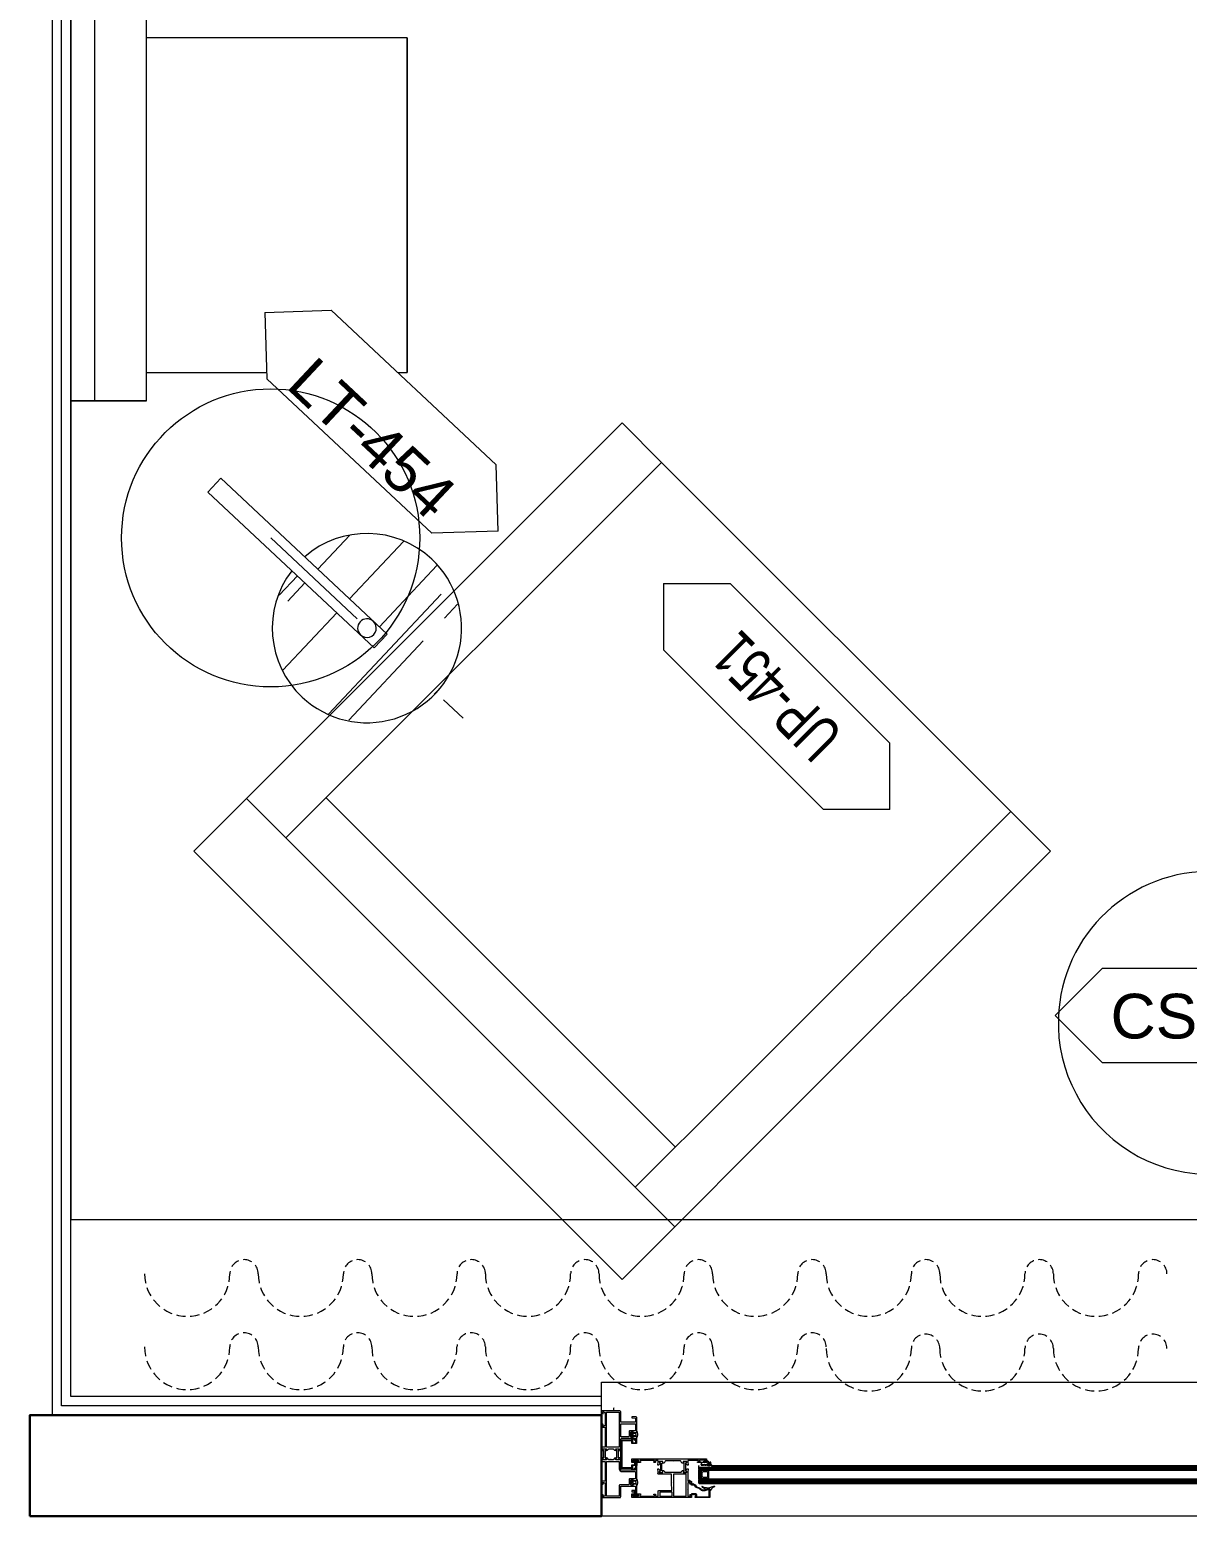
# Model space of a CAD drawing. Header units: centimetres. Extents: x 118932 to 154602, y -32682 to -23521.
# Drawn here: x 140245.9 to 140401.2, y -31158.7 to -30959.2 of the extents above; entities that cross this region are included whole.
import ezdxf
from ezdxf.enums import TextEntityAlignment as Align

# ---------------------------------------------------------------- set-up
doc = ezdxf.new("R2010")
doc.units = ezdxf.units.CM
doc.header["$LTSCALE"] = 50
doc.header["$MEASUREMENT"] = 0
doc.linetypes.add('Dash', pattern=[6.35, 3.175, -3.175])
doc.linetypes.add('HIDDEN', pattern=[0.375, 0.25, -0.125])
for name, color, linetype, lineweight, true_color in [('GEN_00_BL_Yazı', 7, 'Continuous', 0, 0x4f5250), ('GEN_02_TF_Aydınlatma', 7, 'Continuous', 9, 0xf6a950), ('GEN_02_TF_Mobilya', 7, 'Continuous', 5, 0x745e3d), ('GEN_02_TF_Pencere', 7, 'Continuous', 9, 0x6093ac), ('GEN_05_ML_Alçıpan_giydirme', 7, 'Continuous', 18, 0x7ebab5), ('GEN_05_ML_Mermer', 7, 'Continuous', 9, 0x9d8692), ('GEN_06_GR_İnce', 7, 'Continuous', 13, 0xb0b0a9), ('ÖRÜLECEK DUVARLAR', 7, 'Continuous', 30, 0xfaca30)]:
    doc.layers.add(name, color=color, linetype=linetype, lineweight=lineweight, true_color=true_color)
doc.layers.add('GEN_02_TF_Halı', color=7, linetype='Continuous', lineweight=5, true_color=0x903373, transparency=0.8)
doc.styles.add('Arial_6', font='arial.ttf', dxfattribs={"height": 59.5325})

# ---------------------------------------------------------------- blocks, each defined once
blk = doc.blocks.new('P30_')
at = {"layer": 'GEN_02_TF_Pencere', "linetype": 'Continuous'}
for p, q in [((206581.99, -26319.51), (206581.99, -26320.02)), ((206582.01, -26319.51), (206582.01, -26320.02)), ((206582.03, -26319.51), (206582.03, -26320.02)), ((206582.05, -26319.51), (206582.05, -26320.02)), ((206582.07, -26319.51), (206582.07, -26320.02)), ((206582.09, -26319.51), (206582.09, -26320.02)), ((206582.11, -26319.51), (206582.11, -26320.02)), ((206582.13, -26319.51), (206582.13, -26320.02)), ((206582.15, -26319.51), (206582.15, -26320.02)), ((206582.17, -26319.51), (206582.17, -26320.02)), ((206582.19, -26319.51), (206582.19, -26320.02)), ((206582.21, -26319.51), (206582.21, -26320.02)), ((206582.23, -26319.51), (206582.23, -26320.02)), ((206582.25, -26319.51), (206582.25, -26320.02)), ((206582.27, -26319.51), (206582.27, -26320.02)), ((206582.29, -26319.51), (206582.29, -26320.02)), ((206581.99, -26323.91), (206581.99, -26323.4)), ((206582.01, -26323.91), (206582.01, -26323.4)), ((206582.03, -26323.91), (206582.03, -26323.4)), ((206582.05, -26323.91), (206582.05, -26323.4)), ((206582.07, -26323.91), (206582.07, -26323.4)), ((206582.09, -26323.91), (206582.09, -26323.4)), ((206582.11, -26323.91), (206582.11, -26323.4)), ((206582.13, -26323.91), (206582.13, -26323.4)), ((206582.15, -26323.91), (206582.15, -26323.4)), ((206582.17, -26323.91), (206582.17, -26323.4)), ((206582.19, -26323.91), (206582.19, -26323.4)), ((206582.21, -26323.91), (206582.21, -26323.4)), ((206582.23, -26323.91), (206582.23, -26323.4)), ((206582.25, -26323.91), (206582.25, -26323.4)), ((206582.27, -26323.91), (206582.27, -26323.4)), ((206582.29, -26323.91), (206582.29, -26323.4))]:
    blk.add_line(p, q, dxfattribs=at)
at = {"layer": 'GEN_02_TF_Pencere'}
for p, q in [((206590.62, -26320.06), (206590.67, -26320.01)), ((206590.62, -26320.56), (206590.62, -26320.06)), ((206590.62, -26320.21), (206671.55, -26320.21)), ((206590.62, -26320.31), (206671.55, -26320.31)), ((206590.62, -26320.41), (206671.55, -26320.41)), ((206590.62, -26320.51), (206671.55, -26320.51)), ((206590.67, -26320.61), (206590.62, -26320.56)), ((206590.99, -26320.61), (206590.62, -26320.61)), ((206590.62, -26320.61), (206590.62, -26321.81)), ((206590.62, -26321.81), (206590.62, -26320.61)), ((206590.66, -26321.81), (206590.66, -26320.61)), ((206590.7, -26321.81), (206590.7, -26320.61)), ((206590.74, -26321.81), (206590.74, -26320.61)), ((206590.78, -26321.81), (206590.78, -26320.61)), ((206590.82, -26321.81), (206590.82, -26320.61)), ((206590.84, -26320.76), (206590.99, -26320.61)), ((206590.84, -26321.66), (206590.84, -26320.76)), ((206590.86, -26320.75), (206590.86, -26320.61)), ((206590.9, -26320.71), (206590.9, -26320.61)), ((206590.92, -26320.79), (206591.07, -26320.64)), ((206590.92, -26321.63), (206590.92, -26320.79)), ((206590.93, -26319.64), (206590.93, -26319.89)), ((206590.94, -26319.93), (206590.97, -26319.99)), ((206590.94, -26320.67), (206590.94, -26320.61)), ((206591.35, -26319.62), (206590.96, -26319.62)), ((206590.98, -26320.63), (206590.98, -26320.61)), ((206590.99, -26320.61), (206671.17, -26320.61)), ((206591.04, -26319.99), (206591.1, -26319.85)), ((206591.07, -26320.64), (206591.92, -26320.64)), ((206591.07, -26320.89), (206591.17, -26320.79)), ((206591.07, -26321.53), (206591.07, -26320.89)), ((206591.16, -26319.85), (206591.21, -26319.99)), ((206591.17, -26320.79), (206591.77, -26320.79)), ((206591.45, -26319.33), (206591.29, -26319.44)), ((206591.29, -26319.99), (206591.36, -26319.85)), ((206591.31, -26319.5), (206591.35, -26319.5)), ((206591.35, -26319.5), (206591.35, -26319.62)), ((206591.42, -26319.85), (206591.48, -26319.99)), ((206591.43, -26319.59), (206591.43, -26319.43)), ((206591.7, -26319.33), (206591.45, -26319.33)), ((206591.46, -26319.4), (206591.69, -26319.4)), ((206591.69, -26319.62), (206591.46, -26319.62)), ((206591.55, -26319.99), (206591.63, -26319.85)), ((206591.68, -26319.85), (206591.72, -26319.95)), ((206591.86, -26319.44), (206591.7, -26319.33)), ((206591.71, -26319.61), (206591.71, -26319.61)), ((206591.72, -26319.43), (206591.72, -26319.59)), ((206591.72, -26319.95), (206591.72, -26319.95)), ((206591.77, -26319.82), (206591.77, -26319.8)), ((206591.77, -26319.82), (206591.77, -26319.82)), ((206591.77, -26320.79), (206591.77, -26321.63)), ((206591.8, -26319.62), (206591.8, -26319.5)), ((206591.8, -26319.5), (206591.84, -26319.5)), ((206592.1, -26319.62), (206591.8, -26319.62)), ((206591.82, -26320), (206592.07, -26320)), ((206591.87, -26319.71), (206592.05, -26319.71)), ((206592.05, -26319.91), (206591.87, -26319.91)), ((206591.92, -26320.64), (206591.92, -26321.78)), ((206592.13, -26319.53), (206592.13, -26319.59)), ((206592.15, -26319.8), (206592.15, -26319.82)), ((206592.23, -26319.96), (206592.44, -26320.16)), ((206592.49, -26320.12), (206592.32, -26319.9)), ((206592.4, -26320.01), (206671.5, -26320.01)), ((206592.49, -26320.11), (206671.55, -26320.11)), ((206590.62, -26321.86), (206590.67, -26321.81)), ((206590.62, -26321.81), (206590.99, -26321.81)), ((206590.62, -26321.81), (206590.62, -26321.81)), ((206590.62, -26322.36), (206590.62, -26321.86)), ((206590.62, -26321.91), (206671.55, -26321.91)), ((206590.62, -26322.01), (206671.55, -26322.01)), ((206590.62, -26322.11), (206671.55, -26322.11)), ((206590.62, -26322.21), (206671.55, -26322.21)), ((206590.62, -26322.31), (206671.55, -26322.31)), ((206590.67, -26322.41), (206590.62, -26322.36)), ((206590.67, -26322.41), (206671.5, -26322.41)), ((206590.99, -26321.81), (206590.84, -26321.66)), ((206590.86, -26321.81), (206590.86, -26321.68)), ((206590.9, -26321.81), (206590.9, -26321.72)), ((206591.07, -26321.78), (206590.92, -26321.63)), ((206590.94, -26321.81), (206590.94, -26321.76)), ((206590.98, -26321.81), (206590.98, -26321.8)), ((206590.99, -26321.81), (206671.17, -26321.81)), ((206591.17, -26321.63), (206591.07, -26321.53)), ((206591.92, -26321.78), (206591.07, -26321.78)), ((206591.07, -26322.81), (206591.08, -26322.81)), ((206591.77, -26321.63), (206591.17, -26321.63)), ((206591.76, -26323.13), (206591.74, -26323.14)), ((206592.07, -26323.12), (206591.8, -26323.12)), ((206592.1, -26323.33), (206592.1, -26323.14)), ((206592.16, -26323.35), (206592.13, -26323.35)), ((206592.13, -26323.35), (206592.13, -26323.35))]:
    blk.add_line(p, q, dxfattribs=at)
at = {"layer": 'GEN_02_TF_Pencere', "extrusion": (0, 0, -1)}
for points in [[(-206578.05, -26314.87), (-206578.05, -26317.51, 0.414214), (-206578.02, -26317.54), (-206577.58, -26317.54, -0.414214), (-206577.55, -26317.57), (-206577.55, -26317.84), (-206577.55, -26318), (-206577.78, -26318.02, -0.957329), (-206577.79, -26317.98, 0.267761), (-206577.77, -26317.97), (-206577.72, -26317.81, 0.843081), (-206577.73, -26317.75), (-206578.18, -26317.75, 0.577366), (-206578.2, -26317.8), (-206578.11, -26317.96, 0.182697), (-206578.1, -26317.96, -0.849744), (-206578.11, -26318), (-206578.2, -26318, -0.267944), (-206578.46, -26317.85), (-206578.49, -26317.8, 0.267966), (-206578.58, -26317.75), (-206578.66, -26317.75, -1), (-206578.72, -26317.75), (-206578.8, -26317.75, -1), (-206578.86, -26317.75), (-206578.92, -26317.75), (-206578.94, -26317.79), (-206578.96, -26317.75), (-206579.09, -26317.75, 0.267964), (-206579.17, -26317.8), (-206579.2, -26317.85, -0.267944), (-206579.46, -26318), (-206579.55, -26318, -0.849637), (-206579.56, -26317.96, 0.182928), (-206579.55, -26317.96), (-206579.46, -26317.8, 0.577366), (-206579.48, -26317.75), (-206579.94, -26317.75, 0.843087), (-206579.95, -26317.81), (-206579.89, -26317.97, 0.268123), (-206579.87, -26317.98, -0.957545), (-206579.88, -26318.02), (-206580.18, -26318, -0.493156), (-206580.19, -26317.97), (-206580.16, -26317.89, -0.312805), (-206580.15, -26317.87, 0.41134), (-206580.12, -26317.84), (-206580.12, -26316.54, 0.414214), (-206580.32, -26316.34), (-206582.09, -26316.34, 0.414214), (-206582.12, -26316.37), (-206582.07, -26316.51, -0.414214), (-206582.1, -26316.54), (-206582.24, -26316.54, -0.414214), (-206582.27, -26316.51), (-206582.27, -26316.16, -0.399096), (-206582.22, -26316.11), (-206581.85, -26316.09, -0.429495), (-206581.81, -26316.12), (-206581.81, -26316.14, 0.414214), (-206581.76, -26316.19), (-206581.57, -26316.19, 0.414214), (-206581.47, -26316.09), (-206581.47, -26315.59, 0.414214), (-206581.57, -26315.49), (-206581.76, -26315.49, 0.414214), (-206581.81, -26315.54), (-206581.81, -26315.56, -0.429487), (-206581.85, -26315.59), (-206582.22, -26315.57, -0.399104), (-206582.27, -26315.52), (-206582.27, -26313.57, -0.414214), (-206582.17, -26313.47), (-206581.65, -26313.47, -0.414214), (-206581.62, -26313.5), (-206581.62, -26313.59, -0.400696), (-206581.64, -26313.62), (-206582.08, -26313.64, 0.400696), (-206582.11, -26313.67), (-206582.11, -26314.18, 0.414214), (-206582.08, -26314.21), (-206580.15, -26314.21, 0.414214), (-206580.12, -26314.18), (-206580.12, -26312.82, -0.414214), (-206579.97, -26312.67), (-206577.58, -26312.67, -0.414214), (-206577.55, -26312.7), (-206577.55, -26312.92, -0.414214), (-206577.7, -26313.07), (-206577.73, -26313.07, -0.414214), (-206577.75, -26313.05), (-206577.75, -26313, -0.36604), (-206577.72, -26312.97, 0.365984), (-206577.7, -26312.94), (-206577.7, -26312.85, 0.414214), (-206577.73, -26312.82), (-206577.84, -26312.82, 0.367429), (-206577.87, -26312.85, -0.364526), (-206577.89, -26312.87), (-206578.02, -26312.87, 0.414214), (-206578.05, -26312.9), (-206578.05, -26313.74), (-206578.08, -26313.77), (-206578.05, -26313.8), (-206578.05, -26314.64, 0.414214), (-206578.02, -26314.67), (-206577.89, -26314.67, -0.364526), (-206577.87, -26314.7, 0.367429), (-206577.84, -26314.72), (-206577.73, -26314.72, 0.414214), (-206577.7, -26314.69), (-206577.7, -26314.6, 0.365984), (-206577.72, -26314.57, -0.36604), (-206577.75, -26314.55), (-206577.75, -26314.49, -0.414214), (-206577.73, -26314.47), (-206577.7, -26314.47, -0.414214), (-206577.55, -26314.62), (-206577.55, -26314.79, -0.414214), (-206577.63, -26314.87), (-206578.05, -26314.87)], [(-206580.12, -26316.11), (-206580.12, -26314.42, 0.414189), (-206580.15, -26314.39), (-206582.06, -26314.39, 0.414238), (-206582.09, -26314.42), (-206582.09, -26315.31, 0.414214), (-206582.06, -26315.34), (-206581.37, -26315.34, -0.414214), (-206581.27, -26315.44), (-206581.27, -26316.04, 0.414214), (-206581.17, -26316.14), (-206580.15, -26316.14, 0.414214), (-206580.12, -26316.11)], [(-206581.61, -26316.38, 0.198912), (-206581.62, -26316.36, 0.198912), (-206581.64, -26316.35), (-206582.05, -26316.35, 0.518649), (-206582.08, -26316.39), (-206582.04, -26316.51, -0.518649), (-206582.07, -26316.55), (-206582.23, -26316.55, 0.414214), (-206582.26, -26316.58), (-206582.26, -26317.04, 0.414214), (-206582.23, -26317.07), (-206581.64, -26317.07, 0.414214), (-206581.61, -26317.04), (-206581.61, -26316.7), (-206580.26, -26316.7), (-206580.26, -26318.49), (-206580.26, -26320.27), (-206581.61, -26320.27), (-206581.61, -26319.93, 0.414214), (-206581.64, -26319.9), (-206582.23, -26319.9, 0.414214), (-206582.26, -26319.93), (-206582.26, -26320.39, 0.414214), (-206582.23, -26320.42), (-206582.07, -26320.42, -0.518649), (-206582.04, -26320.46), (-206582.08, -26320.58, 0.518649), (-206582.05, -26320.62), (-206581.64, -26320.62, 0.414214), (-206581.61, -26320.59), (-206581.61, -26320.42, -0.414214), (-206581.58, -26320.39), (-206580.17, -26320.39, 0.414214), (-206580.14, -26320.36), (-206580.14, -26318.49), (-206580.14, -26316.61, 0.414214), (-206580.17, -26316.58), (-206581.58, -26316.58, -0.414214), (-206581.61, -26316.55), (-206581.61, -26316.38)], [(-206582.27, -26315.4, 0.064394), (-206582.35, -26315.61, 0.064394), (-206582.38, -26315.83, 0.129325), (-206582.27, -26316.26), (-206582.27, -26316.11, -0.399528), (-206582.24, -26316.08), (-206581.82, -26316.06, -0.414214), (-206581.79, -26316.09), (-206581.79, -26316.12, 0.414214), (-206581.76, -26316.15), (-206581.76, -26316.15, 0.295923), (-206581.67, -26316.09, 0.104809), (-206581.61, -26315.83, 0.104809), (-206581.67, -26315.57, 0.295923), (-206581.76, -26315.51), (-206581.76, -26315.51, 0.414214), (-206581.79, -26315.54), (-206581.79, -26315.57, -0.414214), (-206581.82, -26315.6), (-206582.24, -26315.58, -0.399528), (-206582.27, -26315.55), (-206582.27, -26315.4)], [(-206581.72, -26316.48, -0.190395), (-206581.71, -26316.5), (-206581.71, -26316.94, -0.414214), (-206581.74, -26316.97), (-206582.13, -26316.97, -0.414214), (-206582.16, -26316.94), (-206582.16, -26316.68, -0.414214), (-206582.13, -26316.65), (-206582.09, -26316.65, 0.505029), (-206581.95, -26316.46), (-206581.74, -26316.47, -0.190395), (-206581.72, -26316.48)], [(-206582.13, -26315.69), (-206581.8, -26315.7, -0.337036), (-206581.77, -26315.73, -0.054259), (-206581.76, -26315.83, -0.054259), (-206581.77, -26315.94, -0.337036), (-206581.8, -26315.96), (-206582.13, -26315.98, -0.32284), (-206582.15, -26315.96, -0.093955), (-206582.18, -26315.83, -0.093955), (-206582.15, -26315.71, -0.32284), (-206582.13, -26315.69)], [(-206577.58, -26324.32), (-206579.97, -26324.32, -0.414214), (-206580.12, -26324.17), (-206580.12, -26322.81, 0.414214), (-206580.15, -26322.78), (-206582.08, -26322.78, 0.414214), (-206582.11, -26322.81), (-206582.11, -26323.32, 0.400696), (-206582.08, -26323.35), (-206581.64, -26323.37, -0.400696), (-206581.62, -26323.4), (-206581.62, -26323.49, -0.414214), (-206581.65, -26323.52), (-206582.17, -26323.52, -0.414214), (-206582.27, -26323.42), (-206582.27, -26322.6, -0.399104), (-206582.22, -26322.55), (-206581.85, -26322.53, -0.429487), (-206581.81, -26322.56), (-206581.81, -26322.58, 0.414214), (-206581.76, -26322.63), (-206581.57, -26322.63, 0.414214), (-206581.47, -26322.53), (-206581.47, -26322.03, 0.414214), (-206581.57, -26321.93), (-206581.76, -26321.93, 0.414214), (-206581.81, -26321.98), (-206581.81, -26322, -0.429495), (-206581.85, -26322.03), (-206582.22, -26322.01, -0.399096), (-206582.27, -26321.96), (-206582.27, -26320.48, -0.414214), (-206582.24, -26320.45), (-206582.1, -26320.45, -0.518649), (-206582.07, -26320.49), (-206582.11, -26320.61, 0.518649), (-206582.08, -26320.65), (-206580.32, -26320.65, 0.414214), (-206580.12, -26320.45), (-206580.12, -26319.15, 0.41134), (-206580.15, -26319.12, -0.312805), (-206580.16, -26319.1), (-206580.19, -26319.02, -0.493156), (-206580.18, -26318.99), (-206579.88, -26318.97, -0.957545), (-206579.87, -26319.01, 0.268123), (-206579.89, -26319.02), (-206579.95, -26319.18, 0.843087), (-206579.94, -26319.24), (-206579.48, -26319.24, 0.577366), (-206579.46, -26319.19), (-206579.55, -26319.04, 0.182928), (-206579.56, -26319.03, -0.849637), (-206579.55, -26318.99), (-206579.46, -26318.99, -0.267944), (-206579.2, -26319.14), (-206579.17, -26319.19, 0.267964), (-206579.09, -26319.24), (-206578.96, -26319.24), (-206578.94, -26319.2), (-206578.92, -26319.24), (-206578.86, -26319.24, -1), (-206578.8, -26319.24), (-206578.72, -26319.24, -1), (-206578.66, -26319.24), (-206578.58, -26319.24, 0.267966), (-206578.49, -26319.19), (-206578.46, -26319.14, -0.267944), (-206578.2, -26318.99), (-206578.11, -26318.99, -0.849744), (-206578.1, -26319.03, 0.182697), (-206578.11, -26319.04), (-206578.2, -26319.19, 0.577366), (-206578.18, -26319.24), (-206577.73, -26319.24, 0.843081), (-206577.72, -26319.18), (-206577.77, -26319.02, 0.267761), (-206577.79, -26319.01, -0.957329), (-206577.78, -26318.97), (-206577.55, -26318.99), (-206577.55, -26319.15), (-206577.55, -26319.43, -0.414214), (-206577.58, -26319.46), (-206578.02, -26319.46, 0.414214), (-206578.05, -26319.49), (-206578.05, -26322.12), (-206577.63, -26322.12, -0.414214), (-206577.55, -26322.2), (-206577.55, -26322.37, -0.414214), (-206577.7, -26322.52), (-206577.73, -26322.52, -0.414214), (-206577.75, -26322.5), (-206577.75, -26322.45, -0.36604), (-206577.72, -26322.42, 0.365984), (-206577.7, -26322.39), (-206577.7, -26322.3, 0.414214), (-206577.73, -26322.27), (-206577.84, -26322.27, 0.367429), (-206577.87, -26322.29, -0.364526), (-206577.89, -26322.32), (-206578.02, -26322.32, 0.414214), (-206578.05, -26322.35), (-206578.05, -26323.19), (-206578.08, -26323.22), (-206578.05, -26323.25), (-206578.05, -26324.09, 0.414214), (-206578.02, -26324.12), (-206577.89, -26324.12, -0.364526), (-206577.87, -26324.14, 0.367429), (-206577.84, -26324.17), (-206577.73, -26324.17, 0.414214), (-206577.7, -26324.14), (-206577.7, -26324.05, 0.365984), (-206577.72, -26324.02, -0.36604), (-206577.75, -26323.99), (-206577.75, -26323.94, -0.414214), (-206577.73, -26323.92), (-206577.7, -26323.92, -0.414214), (-206577.55, -26324.07), (-206577.55, -26324.29, -0.414214), (-206577.58, -26324.32)], [(-206577.85, -26318.92), (-206577.85, -26318.07, -0.131652), (-206577.83, -26318.01), (-206577.73, -26317.83), (-206577.73, -26317.79, 0.414214), (-206577.77, -26317.75), (-206578.11, -26317.75, 0.414214), (-206578.15, -26317.79), (-206578.15, -26317.83), (-206578.04, -26318.01, -0.131652), (-206578.03, -26318.07), (-206578.03, -26318.92, -0.131652), (-206578.04, -26318.98), (-206578.15, -26319.16), (-206578.15, -26319.19, 0.414214), (-206578.11, -26319.23), (-206577.77, -26319.23, 0.414214), (-206577.73, -26319.19), (-206577.73, -26319.16), (-206577.83, -26318.98, -0.131652), (-206577.85, -26318.92)], [(-206579.6, -26318.92), (-206579.6, -26318.07, -0.131652), (-206579.59, -26318.01), (-206579.48, -26317.83), (-206579.48, -26317.79, 0.414214), (-206579.52, -26317.75), (-206579.86, -26317.75, 0.414214), (-206579.9, -26317.79), (-206579.9, -26317.83), (-206579.8, -26318.01, -0.131652), (-206579.78, -26318.07), (-206579.78, -26318.92, -0.131652), (-206579.8, -26318.98), (-206579.9, -26319.16), (-206579.9, -26319.19, 0.414214), (-206579.86, -26319.23), (-206579.52, -26319.23, 0.414214), (-206579.48, -26319.19), (-206579.48, -26319.16), (-206579.59, -26318.98, -0.131652), (-206579.6, -26318.92)], [(-206581.65, -26319.11), (-206591.59, -26319.11, 0.414214), (-206591.62, -26319.14), (-206591.62, -26319.58, 0.414214), (-206591.59, -26319.61), (-206591.39, -26319.61, 0.414214), (-206591.32, -26319.54, 0.414214), (-206591.35, -26319.51), (-206591.43, -26319.51, -0.414214), (-206591.48, -26319.46), (-206591.48, -26319.34, -0.414214), (-206591.43, -26319.29), (-206590.76, -26319.29, -0.414214), (-206590.71, -26319.34), (-206590.71, -26319.46, -0.414214), (-206590.76, -26319.51), (-206590.84, -26319.51, 0.414214), (-206590.87, -26319.54, 0.414214), (-206590.8, -26319.61), (-206590.49, -26319.61, 0.414214), (-206590.44, -26319.56), (-206590.44, -26319.54, 0.414214), (-206590.47, -26319.51), (-206590.54, -26319.51, -0.414214), (-206590.57, -26319.48), (-206590.57, -26319.31), (-206589.15, -26319.31, -0.414214), (-206589.12, -26319.34), (-206589.12, -26319.61), (-206589.19, -26319.87, 0.700075), (-206589.08, -26319.95), (-206589.06, -26319.93), (-206588.89, -26319.76, 0.617785), (-206588.9, -26319.7, -0.283333), (-206588.93, -26319.68), (-206588.98, -26319.49), (-206588.98, -26319.48, -0.673162), (-206588.93, -26319.45, 0.202354), (-206588.91, -26319.46), (-206588.52, -26319.46, -0.415901), (-206588.49, -26319.49), (-206588.49, -26319.52, -0.137872), (-206588.49, -26319.53), (-206588.59, -26319.68, 0.585714), (-206588.57, -26319.71), (-206588.43, -26319.71, 0.30109), (-206588.34, -26319.67), (-206588.18, -26319.41, -0.261413), (-206588.1, -26319.36), (-206587.27, -26319.36), (-206587.25, -26319.4), (-206587.23, -26319.36), (-206587.17, -26319.36, 1), (-206587.11, -26319.36), (-206587.03, -26319.36, 1), (-206586.97, -26319.36), (-206586.19, -26319.36, -0.261413), (-206586.1, -26319.41), (-206585.94, -26319.67, 0.261381), (-206585.86, -26319.71), (-206585.71, -26319.71, 0.585524), (-206585.7, -26319.68), (-206585.79, -26319.53, -0.137707), (-206585.79, -26319.52), (-206585.79, -26319.49, -0.414214), (-206585.76, -26319.46), (-206585.38, -26319.46, 0.202488), (-206585.35, -26319.45, -0.673126), (-206585.3, -26319.48), (-206585.3, -26319.49), (-206585.35, -26319.68, -0.283536), (-206585.38, -26319.7, 0.617796), (-206585.39, -26319.76), (-206585.22, -26319.93), (-206585.2, -26319.95, 0.700399), (-206585.1, -26319.87), (-206585.17, -26319.61), (-206585.17, -26319.34, -0.414214), (-206585.14, -26319.31), (-206584.82, -26319.31, -0.414214), (-206584.79, -26319.34), (-206584.79, -26319.55, 0.414214), (-206584.76, -26319.58), (-206584.6, -26319.58, 0.414214), (-206584.57, -26319.55), (-206584.57, -26319.49, 0.414214), (-206584.6, -26319.46), (-206584.67, -26319.46), (-206584.67, -26319.31), (-206582.67, -26319.31), (-206582.67, -26319.46), (-206582.77, -26319.46, 0.414214), (-206582.8, -26319.49), (-206582.8, -26319.56, 0.414214), (-206582.75, -26319.61), (-206582.44, -26319.61, 0.414214), (-206582.37, -26319.54, 0.414214), (-206582.4, -26319.51), (-206582.48, -26319.51, -0.414214), (-206582.53, -26319.46), (-206582.53, -26319.34, -0.414214), (-206582.48, -26319.29), (-206581.81, -26319.29, -0.414214), (-206581.76, -26319.34), (-206581.76, -26319.46, -0.414214), (-206581.81, -26319.51), (-206581.89, -26319.51, 0.414214), (-206581.92, -26319.54, 0.414214), (-206581.85, -26319.61), (-206581.65, -26319.61, 0.414214), (-206581.62, -26319.58), (-206581.62, -26319.14, 0.414214), (-206581.65, -26319.11)], [(-206579.94, -26324.14), (-206578.23, -26324.14), (-206578.23, -26319.46), (-206579.94, -26319.46), (-206579.94, -26320.45, -0.414214), (-206580.32, -26320.83), (-206582.06, -26320.83, 0.414214), (-206582.09, -26320.86), (-206582.09, -26321.75, 0.414214), (-206582.06, -26321.78), (-206581.37, -26321.78, -0.414214), (-206581.27, -26321.88), (-206581.27, -26322.48, 0.414214), (-206581.17, -26322.58), (-206580.04, -26322.58, -0.414214), (-206579.94, -26322.68), (-206579.94, -26324.14)], [(-206589.59, -26324.31), (-206581.65, -26324.32, 0.198912), (-206581.62, -26324.31, 0.198912), (-206581.62, -26324.29), (-206581.62, -26323.85, 0.414214), (-206581.65, -26323.82), (-206581.85, -26323.82, 0.414214), (-206581.92, -26323.89, 0.414214), (-206581.89, -26323.92), (-206581.81, -26323.92, -0.414214), (-206581.76, -26323.97), (-206581.76, -26324.09, -0.414214), (-206581.81, -26324.14), (-206582.48, -26324.14, -0.414214), (-206582.53, -26324.09), (-206582.53, -26323.97, -0.414214), (-206582.48, -26323.92), (-206582.4, -26323.92, 0.414214), (-206582.37, -26323.89, 0.414214), (-206582.44, -26323.82), (-206582.75, -26323.82, 0.414214), (-206582.8, -26323.87), (-206582.8, -26323.94, 0.414214), (-206582.77, -26323.97), (-206582.67, -26323.97), (-206582.67, -26324.12), (-206584.67, -26324.11), (-206584.67, -26323.96), (-206584.6, -26323.96, 0.414214), (-206584.57, -26323.93), (-206584.57, -26323.87, 0.414214), (-206584.6, -26323.84), (-206584.76, -26323.84, 0.414214), (-206584.79, -26323.87), (-206584.79, -26324.08, -0.414214), (-206584.82, -26324.11), (-206585.17, -26324.11), (-206585.17, -26323.41, 0.414213), (-206585.2, -26323.38), (-206586.97, -26323.38), (-206586.96, -26322.3), (-206586.99, -26322.27), (-206586.96, -26322.24), (-206586.96, -26321.16), (-206585.21, -26321.16, 0.414277), (-206585.11, -26321.06), (-206585.11, -26321.03, 0.339312), (-206585.13, -26321.01), (-206585.15, -26321, -0.339802), (-206585.16, -26320.99), (-206585.16, -26320.8), (-206585.09, -26320.54, 0.700085), (-206585.2, -26320.46), (-206585.22, -26320.48), (-206585.39, -26320.65, 0.617948), (-206585.38, -26320.71, -0.283637), (-206585.35, -26320.73), (-206585.3, -26320.91), (-206585.3, -26320.93, -0.673161), (-206585.35, -26320.95, 0.202488), (-206585.37, -26320.94), (-206585.76, -26320.94, -0.414214), (-206585.79, -26320.91), (-206585.79, -26320.89, -0.137872), (-206585.79, -26320.88), (-206585.69, -26320.72, 0.585524), (-206585.71, -26320.69), (-206585.85, -26320.69, 0.261413), (-206585.94, -26320.74), (-206586.01, -26320.87, -0.261413), (-206586.1, -26320.91), (-206587.01, -26320.91), (-206588.18, -26320.91, -0.261413), (-206588.26, -26320.86), (-206588.34, -26320.74, 0.261413), (-206588.42, -26320.69), (-206588.57, -26320.69, 0.585524), (-206588.58, -26320.72), (-206588.49, -26320.87, -0.137872), (-206588.49, -26320.89), (-206588.49, -26320.91, -0.414214), (-206588.52, -26320.94), (-206588.9, -26320.94, 0.202488), (-206588.93, -26320.95, -0.673161), (-206588.98, -26320.93), (-206588.98, -26320.91), (-206588.93, -26320.73, -0.283637), (-206588.9, -26320.71, 0.617948), (-206588.89, -26320.65), (-206589.06, -26320.47), (-206589.08, -26320.46, 0.700085), (-206589.18, -26320.54), (-206589.11, -26320.8), (-206589.11, -26322.08, -0.414214), (-206589.14, -26322.11), (-206589.28, -26322.11, -0.414214), (-206589.31, -26322.08), (-206589.31, -26321.99, 0.463003), (-206589.35, -26321.96, 0.372825), (-206589.43, -26322.06), (-206589.43, -26322.08, -0.414214), (-206589.46, -26322.11), (-206589.53, -26322.11, 0.414214), (-206589.61, -26322.19), (-206589.61, -26322.36, 0.414214), (-206589.47, -26322.51), (-206589.45, -26322.51, 0.414214), (-206589.42, -26322.48), (-206589.42, -26322.44, 0.380812), (-206589.44, -26322.41, -0.365977), (-206589.47, -26322.38), (-206589.47, -26322.29, -0.414214), (-206589.43, -26322.26), (-206589.32, -26322.26, -0.365977), (-206589.3, -26322.29, 0.369187), (-206589.27, -26322.31), (-206589.14, -26322.31, -0.414214), (-206589.11, -26322.34), (-206589.12, -26323.18), (-206589.09, -26323.21), (-206589.12, -26323.24), (-206589.12, -26324.08, -0.414214), (-206589.15, -26324.11), (-206589.27, -26324.11, 0.365995), (-206589.3, -26324.14, -0.365977), (-206589.33, -26324.16), (-206589.44, -26324.16, -0.414214), (-206589.47, -26324.13), (-206589.47, -26324.04, -0.374045), (-206589.44, -26324.01, 0.366034), (-206589.42, -26323.98), (-206589.42, -26323.94, 0.414214), (-206589.45, -26323.91), (-206589.47, -26323.91, 0.414214), (-206589.62, -26324.06), (-206589.62, -26324.28, 0.414214), (-206589.59, -26324.31)], [(-206581.71, -26320.03), (-206581.71, -26320.47, -0.395113), (-206581.74, -26320.5), (-206581.95, -26320.52, 0.505029), (-206582.09, -26320.32), (-206582.13, -26320.32, -0.414214), (-206582.16, -26320.29), (-206582.16, -26320.03, -0.414214), (-206582.13, -26320), (-206581.74, -26320, -0.414214), (-206581.71, -26320.03)], [(-206585.65, -26320.63), (-206585.65, -26319.78, 0.131653), (-206585.67, -26319.72), (-206585.77, -26319.54), (-206585.77, -26319.5, -0.414213), (-206585.73, -26319.46), (-206585.39, -26319.46, -0.414214), (-206585.35, -26319.5), (-206585.35, -26319.54), (-206585.46, -26319.72, 0.131652), (-206585.47, -26319.78), (-206585.47, -26320.63, 0.131652), (-206585.46, -26320.69), (-206585.35, -26320.87), (-206585.35, -26320.9, -0.414214), (-206585.39, -26320.94), (-206585.73, -26320.94, -0.414213), (-206585.77, -26320.9), (-206585.77, -26320.87), (-206585.67, -26320.69, 0.131652), (-206585.65, -26320.63)], [(-206588.65, -26320.63), (-206588.65, -26319.78, -0.131653), (-206588.63, -26319.72), (-206588.53, -26319.54), (-206588.53, -26319.5, 0.414213), (-206588.57, -26319.46), (-206588.91, -26319.46, 0.414214), (-206588.95, -26319.5), (-206588.95, -26319.54), (-206588.84, -26319.72, -0.131652), (-206588.83, -26319.78), (-206588.83, -26320.63, -0.131652), (-206588.84, -26320.69), (-206588.95, -26320.87), (-206588.95, -26320.9, 0.414214), (-206588.91, -26320.94), (-206588.57, -26320.94, 0.414213), (-206588.53, -26320.9), (-206588.53, -26320.87), (-206588.63, -26320.69, -0.131652), (-206588.65, -26320.63)], [(-206582.27, -26321.84, 0.064394), (-206582.35, -26322.05, 0.064394), (-206582.38, -26322.27, 0.129325), (-206582.27, -26322.7), (-206582.27, -26322.55, -0.399528), (-206582.24, -26322.52), (-206581.82, -26322.5, -0.414214), (-206581.79, -26322.53), (-206581.79, -26322.56, 0.414214), (-206581.76, -26322.59), (-206581.76, -26322.59, 0.295923), (-206581.67, -26322.53, 0.104809), (-206581.61, -26322.27, 0.104809), (-206581.67, -26322.01, 0.295923), (-206581.76, -26321.95), (-206581.76, -26321.95, 0.414214), (-206581.79, -26321.98), (-206581.79, -26322.01, -0.414214), (-206581.82, -26322.04), (-206582.24, -26322.02, -0.399528), (-206582.27, -26321.99), (-206582.27, -26321.84)], [(-206582.13, -26322.12), (-206581.8, -26322.14, -0.337036), (-206581.77, -26322.16, -0.054259), (-206581.76, -26322.27, -0.054259), (-206581.77, -26322.37, -0.337036), (-206581.8, -26322.4), (-206582.13, -26322.41, -0.32284), (-206582.15, -26322.4, -0.093955), (-206582.18, -26322.27, -0.093955), (-206582.15, -26322.14, -0.32284), (-206582.13, -26322.12)], [(-206592.07, -26324.32), (-206590.15, -26324.32, 0.41421), (-206590.12, -26324.29), (-206590.12, -26324.23, 0.41421), (-206590.15, -26324.2), (-206590.17, -26324.2), (-206590.17, -26323.9), (-206589.9, -26323.9), (-206589.88, -26323.93, 0.414213), (-206589.83, -26323.94), (-206589.66, -26323.84, 0.767327), (-206589.68, -26323.78), (-206590.19, -26323.78, 0.414213), (-206590.29, -26323.88), (-206590.29, -26324.15, -0.414213), (-206590.34, -26324.2), (-206591.93, -26324.2, -0.414213), (-206591.98, -26324.15), (-206591.98, -26323.29, -0.414213), (-206591.93, -26323.24), (-206591.87, -26323.24, -0.127549), (-206591.84, -26323.25, 0.13898), (-206591.25, -26323.39), (-206591.1, -26323.39, 0.215322), (-206590.86, -26323.28, -0.168624), (-206590.4, -26323.02, 0.197358), (-206590.2, -26322.89), (-206590.09, -26322.73, -0.244575), (-206589.94, -26322.66), (-206589.66, -26322.66, 0.767327), (-206589.63, -26322.55), (-206589.83, -26322.44, 0.577351), (-206589.88, -26322.47), (-206589.88, -26322.54), (-206589.94, -26322.54, 0.244575), (-206590.19, -26322.66), (-206590.29, -26322.82, -0.197358), (-206590.42, -26322.9, 0.168624), (-206590.95, -26323.2, -0.215322), (-206591.1, -26323.27), (-206591.34, -26323.27, -0.114883), (-206591.78, -26323.14, 0.126996), (-206591.88, -26323.12), (-206592.07, -26323.12, 0.414213), (-206592.1, -26323.15), (-206592.1, -26324.29, 0.414213), (-206592.07, -26324.32)], [(-206587.04, -26323.59, -0.198912), (-206587.02, -26323.58), (-206585.4, -26323.58, -0.414214), (-206585.37, -26323.61), (-206585.37, -26324.08, -0.414214), (-206585.4, -26324.11), (-206587.02, -26324.11, -0.414214), (-206587.05, -26324.08), (-206587.05, -26323.61, -0.198912), (-206587.04, -26323.59)]]:
    blk.add_lwpolyline(points, format="xyb", close=True, dxfattribs=at)
for points in [[(-206578.23, -26317.54), (-206578.23, -26312.85), (-206579.94, -26312.85), (-206579.94, -26317.54), (-206578.23, -26317.54)], [(-206587.21, -26324.11), (-206588.92, -26324.11), (-206588.91, -26321.16), (-206587.2, -26321.16), (-206587.21, -26324.11)]]:
    blk.add_lwpolyline(points, close=True, dxfattribs=at)
at = {"layer": 'GEN_02_TF_Pencere', "linetype": 'Continuous'}
for points in [[(206582.48, -26319.51), (206581.8, -26319.51), (206581.8, -26319.42), (206582.48, -26319.42), (206582.48, -26319.51)], [(206581.8, -26323.91), (206582.48, -26323.91), (206582.48, -26324), (206581.8, -26324), (206581.8, -26323.91)]]:
    blk.add_lwpolyline(points, close=True, dxfattribs=at)
at = {"layer": 'GEN_02_TF_Pencere'}
blk.add_arc((206579.47, -26312.47), 0.332, 142.1442, 217.8558, dxfattribs=at)
at = {"layer": 'GEN_02_TF_Pencere', "extrusion": (0, 0, -1)}
for centre, major_axis, start_param, end_param in [((206590.96, -26319.64), (0.03, 0), 3.140437, 4.711235), ((206591.03, -26319.89), (0.1, 0), 2.680578, 3.140437), ((206591.01, -26319.97), (-0.0413, 0), 3.504733, 5.82217), ((206591.13, -26319.86), (0.03, 0), 3.490789, 5.931679), ((206591.25, -26319.97), (0.0413, 0), 0.458704, 2.776141), ((206591.31, -26319.47), (-0.04, 0), 4.711234, 7.229163), ((206591.39, -26319.86), (-0.03, 0), 0.487351, 2.788352), ((206591.46, -26319.43), (-0.03, 0), -0.001157, 1.56964), ((206591.46, -26319.59), (-0.03, 0), 4.711232, 6.282029), ((206591.51, -26319.97), (0.0413, 0), 0.458705, 2.776142), ((206591.66, -26319.86), (0.03, 0), 3.628945, 5.929947), ((206591.69, -26319.43), (0.03, 0), 4.711233, 6.282031), ((206591.69, -26319.59), (-0.03, 0), 3.925836, 4.711232), ((206591.69, -26319.59), (-0.03, 0), 3.140439, 3.925836), ((206591.82, -26319.92), (0.1, 0), 2.178997, 2.788351), ((206591.82, -26319.92), (-0.1, 0), 4.711235, 5.320589), ((206591.87, -26319.8), (0.1, 0), 3.140436, 4.711234), ((206591.87, -26319.82), (0.1, 0), 1.569641, 3.140438), ((206591.84, -26319.47), (0.04, 0), -0.948289, 1.56964), ((206592.05, -26319.8), (0.1, 0), 4.711232, 6.28203), ((206592.05, -26319.82), (-0.1, 0), 3.140436, 4.711234), ((206592.07, -26319.92), (-0.1, 0), 3.745027, 4.711234), ((206592.1, -26319.59), (0.03, 0), -0.001157, 1.56964), ((206592.16, -26319.53), (0.03, 0), 3.140437, 6.105223), ((206592.19, -26319.99), (0.0509, 0), 3.745027, 5.454025), ((206596.49, -26319), (4.34, 0), 2.949895, 3.003759), ((206592.72, -26319.64), (0.5, 0), 2.512106, 2.949893), ((206592.47, -26320.14), (0.0344, 0), -0.614619, 2.340265)]:
    blk.add_ellipse(centre, major_axis=major_axis, ratio=0.881548, start_param=start_param, end_param=end_param, dxfattribs=at)
at = {"layer": 'GEN_02_TF_Pencere'}
for centre, major_axis, start_param, end_param in [((206591.07, -26322.85), (-0.05, 0), -1.570583, 0.325144), ((206593.36, -26320.63), (3.54, 0), 3.990064, 4.134382), ((206591.07, -26322.84), (0.0382, 0), 0.629084, 1.300082), ((206591.62, -26322.23), (-0.88, 0), 0.944914, 1.386057), ((206591.59, -26322.93), (-0.286, 0), 0.956763, 2.099792), ((206591.75, -26321.68), (-1.55, 0), 1.378609, 1.866448), ((206591.8, -26323.2), (0.1, 0), 1.57081, 2.088079), ((206592.07, -26323.14), (0.03, 0), 0.000001, 1.570795), ((206594.54, -26330.09), (8.86, 0), 1.777943, 1.838474), ((206592.89, -26323.38), (0.64, 0), 1.805526, 2.955356), ((206592.73, -26322.84), (-0.03, 0), 3.142037, 4.994419), ((206592.73, -26322.84), (0.03, 0), -1.226961, -0.000036), ((206592.13, -26323.33), (0.03, 0), 3.141594, 4.712388), ((206592.16, -26323.27), (-0.1, 0), 1.570967, 2.940044)]:
    blk.add_ellipse(centre, major_axis=major_axis, ratio=0.839387, start_param=start_param, end_param=end_param, dxfattribs=at)
at = {"layer": 'GEN_05_ML_Mermer'}
blk.add_lwpolyline([(206772.55, -26326.82), (206577.55, -26326.82), (206577.55, -26308.82), (206772.55, -26308.82)], close=True, dxfattribs=at)
blk = doc.blocks.new('DOGRAMA LEVEL 0 B BLOK')
at = {"layer": 'GEN_06_GR_İnce'}
blk.add_blockref('P30_', (-205928.71, 24514.21, 0), dxfattribs=at)
blk = doc.blocks.new('ÖRÜLECEK DUVAR LEVEL 0 B BLOK')
at = {"layer": 'ÖRÜLECEK DUVARLAR', "elevation": 0}
blk.add_lwpolyline([(265.26, -864.92), (341.96, -864.92), (341.96, -851.36), (265.26, -851.36)], close=True, dxfattribs=at)
blk = doc.blocks.new('DUVAR LEVEL 0 B LBOK')
at = {"layer": 'GEN_05_ML_Alçıpan_giydirme', "elevation": 0}
for points in [[(-49.38, -854.47), (-49.38, -851.97), (-120.58, -851.97), (-120.58, -400.06), (-123.08, -400.06), (-123.08, -854.47), (-49.38, -854.47)], [(-49.38, -853.22), (-121.83, -853.22), (-121.83, -400.06)]]:
    blk.add_lwpolyline(points, dxfattribs=at)
blk = doc.blocks.new('CS-451_290x120x214_HeadboardUnit_Bed')
at = {"layer": 'GEN_02_TF_Mobilya'}
for p, q in [((144.78, -3.18), (-144.78, -3.18)), ((144.78, -3.18), (-144.78, -3.18)), ((-144.78, -10.16), (144.78, -10.16)), ((-144.78, -10.16), (144.78, -10.16)), ((-140.97, -10.16), (-140.97, -45.16)), ((-96.04, -45.16), (-140.97, -45.16))]:
    blk.add_line(p, q, dxfattribs=at)
for points in [[(-144.78, 0), (-144.78, -3.18), (-144.78, -3.18), (-144.78, -10.16), (-144.78, -3.18), (-144.78, -3.18), (-144.78, 0), (144.78, 0), (144.78, -10.16)], [(-140.97, -10.16), (-140.97, -45.16), (-96.04, -45.16), (-96.04, -10.16)]]:
    blk.add_lwpolyline(points, dxfattribs=at)
at = {"layer": 'GEN_00_BL_Yazı', "style": 'Arial_6', "width": 0.7}
for tag, p in [('KOD_1', (-30.15, -16.46)), ('KOD', (56.36, -201.98))]:
    blk.add_attdef(tag, text='', height=6, dxfattribs=at).set_placement(p, align=Align.MIDDLE_CENTER)
blk = doc.blocks.new('FFE-Tag')
at = {"color": 0}
blk.add_wipeout([(-8.761, 0), (-6.189, 2.572), (6.189, 2.572), (8.761, 0), (6.189, -2.572), (-6.189, -2.572)], dxfattribs=at).dxf.layer = 'GEN_00_BL_Yazı'
at = {"layer": 'GEN_00_BL_Yazı', "color": 0}
for p, q in [((-8.761, 0), (-6.189, 2.572)), ((6.189, 2.572), (-6.189, 2.572)), ((8.761, 0), (6.189, 2.572)), ((-8.761, 0), (-6.189, -2.572)), ((8.761, 0), (6.189, -2.572)), ((-6.189, -2.572), (6.189, -2.572))]:
    blk.add_line(p, q, dxfattribs=at)
blk = doc.blocks.new('CS-460_SideTable_R40')
at = {"layer": 'GEN_00_BL_Yazı', "xscale": 24.48801272789115, "yscale": 24.48801272789115, "zscale": 24.48801272789115, "rotation": 181.9776773082424}
blk.add_blockref('FFE-Tag', (-6.7, -10), dxfattribs=at)
at = {"layer": 'GEN_02_TF_Mobilya'}
for start, end in [(360, 180), (180, 360)]:
    blk.add_arc((0, 0), 203.2, start, end, dxfattribs=at)
at = {"layer": 'GEN_00_BL_Yazı', "insert": (134.3, -34.4), "char_height": 60, "attachment_point": 1, "rotation": 181.9777, "style": 'Arial_6'}
blk.add_mtext('CS-460', dxfattribs=at)
blk = doc.blocks.new('UP-451_LoungeChair')
at = {"layer": 'GEN_02_TF_Mobilya'}
for p, q in [((-406.4, 406.4), (-331.4, 406.4)), ((-406.4, -144.9), (-406.4, 406.4)), ((-331.4, 406.4), (331.4, 406.4)), ((-331.4, 406.4), (-331.4, -126.6)), ((331.4, 406.4), (406.4, 406.4)), ((331.4, -306.4), (331.4, 406.4)), ((406.4, 406.4), (406.4, -306.4)), ((-331.4, -126.6), (-331.4, -306.4)), ((-406.4, -306.4), (-406.4, -144.9)), ((-331.4, -230.2), (331.4, -230.2)), ((406.4, -306.4), (-406.4, -306.4)), ((-406.4, -306.4), (-406.4, -406.4)), ((406.4, -406.4), (406.4, -306.4)), ((-406.4, -406.4), (406.4, -406.4))]:
    blk.add_line(p, q, dxfattribs=at)
at = {"layer": 'GEN_00_BL_Yazı', "xscale": -24.48801272789174, "yscale": 24.48801272789174, "zscale": 24.48801272789174, "rotation": 179.9999999999789}
blk.add_blockref('FFE-Tag', (0, 293.4), dxfattribs=at)
at = {"layer": 'GEN_00_BL_Yazı', "style": 'Arial_6', "width": 0.7}
blk.add_attdef('KOD', text='', height=60, rotation=360, dxfattribs=at).set_placement((0, 293.4), align=Align.MIDDLE_CENTER)
blk = doc.blocks.new('Drapery Nest - Drape-V397-TYPE F')
at = {"layer": 'GEN_02_TF_Mobilya', "linetype": 'HIDDEN'}
for points in [[(0, 95.2, -1), (0, 133.3, 1), (0, 247.6, -1), (0, 285.7, 1), (0, 400, -1), (0, 438.1, 1), (0, 400, -1), (0, 285.7, 1), (0, 247.6, -1), (0, 133.3, 1), (0, 95.2, -1), (0, -19.1, 1)], [(-1.8, -362, -1), (-1.8, -323.9, 1), (-1.8, -209.6, -1), (-1.8, -171.5, 1), (-1.8, -57.2, -1), (-1.8, -19.1, 1), (-1.8, -57.2, -1), (-1.8, -171.5, 1), (-1.8, -209.6, -1), (-1.8, -323.9, 1), (-1.8, -362, -1), (-1.8, -476.3, 1)], [(-1.8, -819.2, -1), (-1.8, -781.1, 1), (-1.8, -666.8, -1), (-1.8, -628.7, 1), (-1.8, -514.4, -1), (-1.8, -476.3, 1), (-1.8, -514.4, -1), (-1.8, -628.7, 1), (-1.8, -666.8, -1), (-1.8, -781.1, 1), (-1.8, -819.2, -1), (-1.8, -933.5, 1)]]:
    blk.add_lwpolyline(points, format="xyb", close=True, dxfattribs=at)
blk = doc.blocks.new('Drapery Nest - Drape-V396-TYPE F')
at = {"layer": 'GEN_02_TF_Mobilya', "linetype": 'HIDDEN'}
for points in [[(0, 95.25, -1), (0, 133.35, 1), (0, 247.65, -1), (0, 285.75, 1), (0, 400.05, -1), (0, 438.15, 1), (0, 400.05, -1), (0, 285.75, 1), (0, 247.65, -1), (0, 133.35, 1), (0, 95.25, -1), (0, -19.05, 1)], [(0, -361.95, -1), (0, -323.85, 1), (0, -209.55, -1), (0, -171.45, 1), (0, -57.15, -1), (0, -19.05, 1), (0, -57.15, -1), (0, -171.45, 1), (0, -209.55, -1), (0, -323.85, 1), (0, -361.95, -1), (0, -476.25, 1)], [(0, -819.15, -1), (0, -781.05, 1), (0, -666.75, -1), (0, -628.65, 1), (0, -514.35, -1), (0, -476.25, 1), (0, -514.35, -1), (0, -628.65, 1), (0, -666.75, -1), (0, -781.05, 1), (0, -819.15, -1), (0, -933.45, 1)]]:
    blk.add_lwpolyline(points, format="xyb", close=True, dxfattribs=at)
blk = doc.blocks.new('FFE Tag-Multi-MSD - FFE Tag-Multi-MSD-8152404-TYPE A-01 - FURNITURE PLAN')
blk.add_wipeout([(-8.761, 0), (-6.189, 2.572), (6.189, 2.572), (8.761, 0), (6.189, -2.572), (-6.189, -2.572)]).dxf.layer = 'GEN_00_BL_Yazı'
at = {"layer": 'GEN_00_BL_Yazı'}
for p, q in [((-8.761, 0), (-6.189, 2.572)), ((6.189, 2.572), (-6.189, 2.572)), ((8.761, 0), (6.189, 2.572)), ((-8.761, 0), (-6.189, -2.572)), ((8.761, 0), (6.189, -2.572)), ((-6.189, -2.572), (6.189, -2.572))]:
    blk.add_line(p, q, dxfattribs=at)
blk = doc.blocks.new('LT-454')
at = {"layer": 'GEN_00_BL_Yazı', "insert": (-8, 0), "char_height": 6, "attachment_point": 1, "rotation": 90, "style": 'Arial_6'}
blk.add_mtext('LT-454', dxfattribs=at)
blk = doc.blocks.new('*U612')
at = {"layer": 'GEN_02_TF_Aydınlatma', "lineweight": 5}
h = blk.add_hatch(dxfattribs=at)
h.set_pattern_fill('FP_8', color=256, style=0, pattern_type=2)
h.set_pattern_definition([(0, (0, 0), (279.4, 127), [1905, -254, 635, -127]), (0, (168.91, 63.5), (-127, 168.91), [381, -41.91, 762, -95.25]), (0, (63.5, 107.95), (660.4, 85.09), [1016, -177.8, 508, -127])])
h.paths.add_polyline_path([(-102.7, 73.6), (-120.8, 38.2), (-127, -1.1), (-120.8, -40.3), (-102.7, -75.7), (-74.6, -103.8), (-39.2, -121.9), (0, -128.1), (39.2, -121.9), (74.6, -103.8), (102.7, -75.7), (120.8, -40.3), (127, -1.1), (120.8, 38.2), (102.7, 73.6), (74.6, 101.7), (39.2, 119.7), (12.7, 123.9), (12.7, -26.5), (-12.7, -26.5), (-12.7, 123.9), (-39.2, 119.7), (-74.6, 101.7)])
at = {"layer": 'GEN_02_TF_Aydınlatma'}
for p, q in [((-12.7, 279.4), (12.7, 279.4)), ((-12.7, -26.5), (-12.7, 279.4)), ((12.7, 279.4), (12.7, -26.5)), ((-12.7, -26.5), (12.7, -26.5))]:
    blk.add_line(p, q, dxfattribs=at)
at = {"layer": 'GEN_02_TF_Aydınlatma', "linetype": 'Dash', "lineweight": 5}
blk.add_line((0, 175.9), (0, -178.1), dxfattribs=at)
at = {"layer": 'GEN_02_TF_Aydınlatma'}
for radius, start, end in [(127, 95.8249, 180), (127, 0, 84.1751), (12.5, 0, 180), (127, 180, 0), (12.5, 180, 0)]:
    blk.add_arc((0, -1.1), radius, start, end, dxfattribs=at)
at = {"layer": 'GEN_00_BL_Yazı', "xscale": 24.48801272789175, "yscale": 24.48801272789175, "zscale": 24.48801272789175, "rotation": 90}
blk.add_blockref('FFE Tag-Multi-MSD - FFE Tag-Multi-MSD-8152404-TYPE A-01 - FURNITURE PLAN', (215.4, 174), dxfattribs=at)
at = {"layer": 'GEN_02_TF_Aydınlatma'}
blk.add_circle((0, 175.9), 200, dxfattribs=at)
at = {"layer": 'GEN_00_BL_Yazı', "xscale": 10, "yscale": 10, "zscale": 10, "rotation": 180}
blk.add_blockref('LT-454', (140.8, 300.9), dxfattribs=at)
blk = doc.blocks.new('b blok level 0 tefriş')
at = {"layer": 'GEN_02_TF_Halı', "elevation": 0}
blk.add_lwpolyline([(1230.05, -1134.15), (1010.05, -1134.15), (1010.05, -1554.15), (1230.05, -1554.15)], close=True, dxfattribs=at)
at = {"rotation": 270}
for name, p, xscale, yscale, zscale in [('Drapery Nest - Drape-V396-TYPE F', (1113.32, -1561.46, 0), 0.1000000000000003, 0.1000000000000003, 0.1000000000000003), ('Drapery Nest - Drape-V397-TYPE F', (1113.32, -1571.46, 0), 0.1000000000000004, 0.1000000000000004, 0.1000000000000004)]:
    blk.add_blockref(name, p, dxfattribs=dict(at, xscale=xscale, yscale=yscale, zscale=zscale))
at = {"rotation": 90}
blk.add_blockref('CS-451_290x120x214_HeadboardUnit_Bed', (1010.05, -1299.53, 0), dxfattribs=at)
at = {"xscale": 0.1000000000000037, "yscale": 0.1000000000000037, "zscale": 0.1000000000000037, "rotation": 178.0223226917576}
blk.add_blockref('CS-460_SideTable_R40', (1162.87, -1527.78, 0), dxfattribs=at)
ref = blk.add_blockref('UP-451_LoungeChair', (1084.03, -1504.74, 0), dxfattribs=dict(xscale=-0.1000000000000007, yscale=0.1000000000000007, zscale=0.1000000000000001, rotation=315.0000000000001))
ref.add_attrib('KOD', 'UP-451', dxfattribs={"layer": 'GEN_00_BL_Yazı', "height": 6, "rotation": 135, "style": 'Arial_6', "width": 0.7}).set_placement((1104.78, -1484, 0), align=Align.MIDDLE_CENTER)
at = {"layer": 'GEN_02_TF_Aydınlatma', "xscale": 0.09999999999999999, "yscale": 0.09999999999999999, "zscale": 0.09999999999999999, "rotation": 46.86206259645567}
blk.add_blockref('*U612', (1049.72, -1474.73, 0), dxfattribs=at)

msp = doc.modelspace()

# ---------------------------------------------------------------- block references
for name, p in [('DOGRAMA LEVEL 0 B BLOK', (139673.81, -29346.08, 0)), ('DUVAR LEVEL 0 B LBOK', (140372.02, -30290.65)), ('ÖRÜLECEK DUVAR LEVEL 0 B BLOK', (139980.68, -30293.77))]:
    msp.add_blockref(name, p)

# ---------------------------------------------------------------- next in the draw order: block references
msp.add_blockref('b blok level 0 tefriş', (139241.38, -29564.69, 0))

doc.saveas('drawing.dxf')
